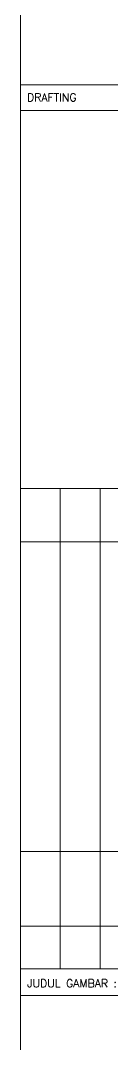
# Model space of a CAD drawing. Header units: millimetres. Extents: x -9564 to 494436, y -140371 to 4257.
# Drawn here: x 7.38 to 8.28, y 106.63 to 116.58 of the extents above; entities that cross this region are included whole.
import ezdxf
from ezdxf.enums import TextEntityAlignment as Align

# ---------------------------------------------------------------- set-up
doc = ezdxf.new("R2010")
doc.units = ezdxf.units.MM
doc.header["$MEASUREMENT"] = 0
doc.linetypes.add('DASHED2', pattern=[0.375, 0.25, -0.125])
for name, color, linetype, lineweight in [('LEGEND', 1, 'DASHED2', 50), ('XR-KOP A3_MOZART$0$A-TXTKOP', 3, 'Continuous', 5), ('XR-KOP A3_MOZART$0$KOP-A1$0$A-GRSKOP', 1, 'Continuous', 5), ('XR-KOP A3_MOZART$0$KOP-A1$0$A-TXTKOP', 3, 'Continuous', 5)]:
    doc.layers.add(name, color=color, linetype=linetype, lineweight=lineweight)
doc.styles.add('HAND', font='ROMAND.SHX', dxfattribs={"width": 0.8, "height": 250})
doc.styles.add('XR-KOP A3_MOZART$0$KOP-A1$0$ROMANS', font='romans.shx', dxfattribs={"height": 200})
doc.styles.add('XR-KOP A3_MOZART$0$ROMAND', font='romand.shx', dxfattribs={"height": 2, "bigfont": 'bigfont.shx'})

# ---------------------------------------------------------------- blocks, each defined once
blk = doc.blocks.new('hsdh')
at = {"layer": 'XR-KOP A3_MOZART$0$KOP-A1$0$A-GRSKOP', "linetype": 'Continuous', "lineweight": 5}
for p, q in [((140384.5, 56659.8), (140384.5, 82137.7)), ((140384.5, 69285.7), (145016.9, 69285.7)), ((140384.5, 69063.4), (145016.9, 69063.4)), ((140384.5, 65780.7), (145016.9, 65780.7)), ((140384.5, 65780.7), (145016.9, 65780.7)), ((140731.9, 61611.4), (140731.9, 65780.7)), ((141079.4, 61611.4), (141079.4, 65780.7)), ((140384.5, 65317.5), (145016.9, 65317.5)), ((140384.5, 62630.6), (145016.9, 62630.6)), ((140384.5, 61982), (145016.9, 61982)), ((140384.5, 61611.4), (145016.9, 61611.4)), ((140384.5, 61611.4), (145016.9, 61611.4)), ((140384.5, 61379.8), (145016.9, 61379.8))]:
    blk.add_line(p, q, dxfattribs=at)
at = {"layer": 'XR-KOP A3_MOZART$0$KOP-A1$0$A-TXTKOP', "lineweight": 5, "style": 'XR-KOP A3_MOZART$0$KOP-A1$0$ROMANS'}
for s, height, p in [('DRAFTING', 69.49, (140442.9, 69142.3)), ('JUDUL GAMBAR :', 69.485, (140442.9, 61450.7))]:
    blk.add_text(s, height=height, dxfattribs=at).set_placement(p)
blk = doc.blocks.new('A$C2a879c63')
at = {"layer": 'LEGEND', "xscale": 0.00111896417510141, "yscale": 0.00111896417510141, "zscale": 0.00111896417510141}
blk.add_blockref('hsdh', (-120.787, -62.8819), dxfattribs=at)
at = {"color": 4, "style": 'HAND'}
for tag, height, rotation, p in [('DRY.WASHER', 0.054, 0, (11.9366, 24.9122)), ('PATIO', 0.135, 0, (20.9666, 21.5696)), ('GENSET', 0.135, 0, (18.2157, 17.1045)), ('PLANTERBOX', 0.135, 90, (22.169, 13.2959)), ('PLANTERBOX', 0.135, 0, (18.5224, 11.5633)), ('PATIO', 0.135, 0, (400.0395, 10.821)), ('CARPORT', 0.135, 0, (12.157, 9.7744)), ('CARPORT', 0.135, 0, (20.6202, 9.7744))]:
    blk.add_attdef(tag, text='', height=height, rotation=rotation, dxfattribs=at).set_placement(p, align=Align.MIDDLE)
at = {"layer": 'XR-KOP A3_MOZART$0$A-TXTKOP', "style": 'XR-KOP A3_MOZART$0$ROMAND'}
for tag, p in [('1:200', (37.0468, 3.1879)), ('1:100', (79.0468, 3.1879)), ('1:100', (121.0468, 3.1879)), ('1:100', (163.0468, 3.1879)), ('1:100', (205.0468, 3.1879)), ('1:100', (247.0468, 3.1879)), ('1:100', (289.0468, 3.1879)), ('1:100', (331.0468, 3.1879)), ('1:100', (373.0468, 3.1879)), ('1:100', (415.0468, 3.1879)), ('1:100', (457.0468, 3.1879)), ('1:100', (499.0468, 3.1879))]:
    blk.add_attdef(tag, text='', height=0.1296, dxfattribs=at).set_placement(p, align=Align.MIDDLE)

msp = doc.modelspace()

# ---------------------------------------------------------------- block references
msp.add_blockref('A$C2a879c63', (-28.9148, 101.3058))

doc.saveas('drawing.dxf')
